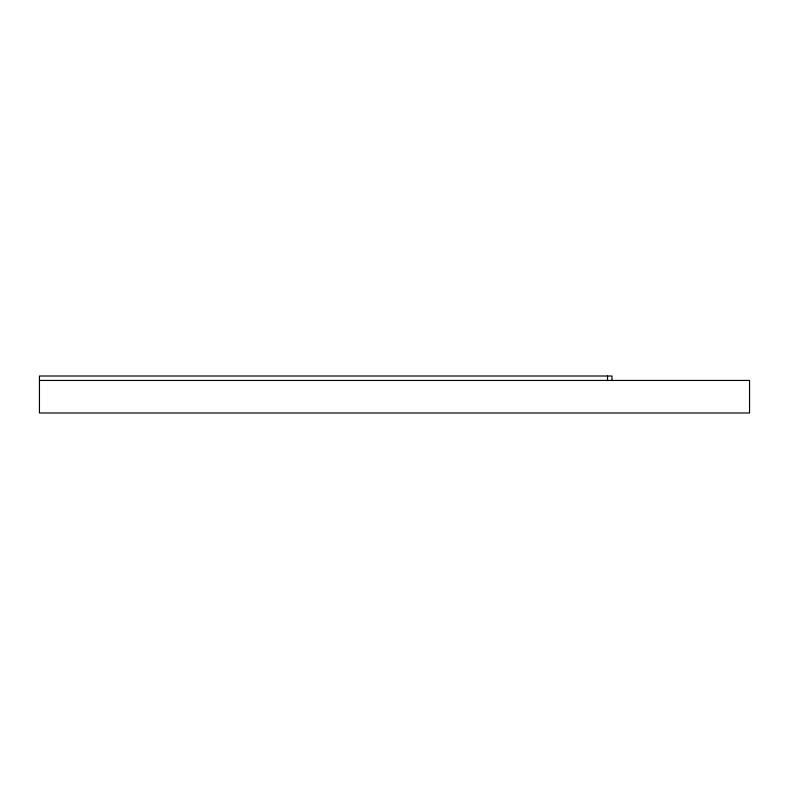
<?xml version="1.0" encoding="UTF-8"?>
<svg xmlns="http://www.w3.org/2000/svg" width="789" height="789" viewBox="0 0 789 789"><rect width="100%" height="100%" fill="white"/><g stroke="black" fill="none" stroke-linecap="round" stroke-linejoin="round"><path stroke-width="1.18" d="M39.45 380.446L749.55 380.446L749.55 412.992L39.45 412.992L39.45 376.008L611.968 376.008L611.968 380.446M607.53 376.008L607.53 380.446"/></g></svg>
